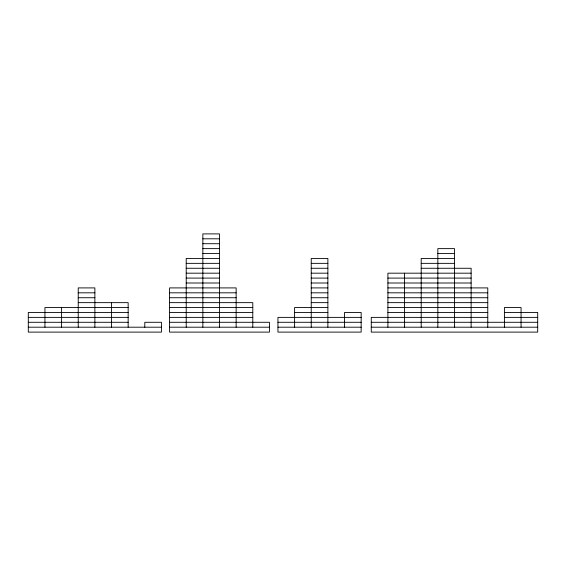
<?xml version="1.0" encoding="UTF-8"?>
<svg xmlns="http://www.w3.org/2000/svg" width="566" height="566" viewBox="0 0 566 566"><rect width="100%" height="100%" fill="white"/><g stroke="black" fill="none" stroke-linecap="round" stroke-linejoin="round"><path stroke-width="0.85" d="M202.854 238.802L219.502 238.802M202.854 243.713L219.502 243.713M202.854 248.623L219.502 248.623M202.854 253.533L219.502 253.533M437.843 253.533L454.484 253.533M219.502 258.443L186.214 258.443L186.214 327.198M454.484 258.443L421.196 258.443L421.196 327.198M186.214 263.353L219.502 263.353M311.236 263.353L327.877 263.353M421.196 263.353L454.484 263.353M186.214 268.27L219.502 268.27M311.236 268.27L327.877 268.27M421.196 268.27L471.124 268.27L471.124 327.198M186.214 273.18L219.502 273.18M311.236 273.18L327.877 273.18M471.124 273.18L387.908 273.18L387.908 327.198M186.214 278.09L219.502 278.09M311.236 278.09L327.877 278.09M387.908 278.09L471.124 278.09M186.214 283L219.502 283M311.236 283L327.877 283M387.908 283L471.124 283M311.236 287.91L327.877 287.91M387.908 287.91L487.772 287.91L487.772 327.198M78.228 292.82L94.876 292.82M169.574 292.82L236.142 292.82M311.236 292.82L327.877 292.82M387.908 292.82L487.772 292.82M78.228 297.73L94.876 297.73M169.574 297.73L236.142 297.73M311.236 297.73L327.877 297.73M387.908 297.73L487.772 297.73M78.228 302.647L128.157 302.647L128.157 327.198M169.574 302.647L252.79 302.647L252.79 327.198M311.236 302.647L327.877 302.647M387.908 302.647L487.772 302.647M128.157 307.557L44.94 307.557L44.94 327.198M169.574 307.557L252.79 307.557M327.877 307.557L294.596 307.557L294.596 327.198M387.908 307.557L487.772 307.557M128.157 312.467L28.3 312.467L28.3 332.108L161.444 332.108L161.444 322.287L144.804 322.287L144.804 327.198M169.574 312.467L252.79 312.467M294.596 312.467L327.877 312.467M387.908 312.467L487.772 312.467M504.412 312.467L537.7 312.467L537.7 332.108L371.268 332.108L371.268 317.377L487.772 317.377M28.3 317.377L128.157 317.377M169.574 317.377L252.79 317.377M361.165 317.377L277.948 317.377L277.948 332.108L361.165 332.108L361.165 312.467L344.524 312.467L344.524 327.198M504.412 317.377L537.7 317.377M28.3 322.287L128.157 322.287M169.574 322.287L269.43 322.287L269.43 332.108L169.574 332.108L169.574 287.91L236.142 287.91L236.142 327.198M277.948 322.287L361.165 322.287M371.268 322.287L537.7 322.287M28.3 327.198L161.444 327.198M169.574 327.198L269.43 327.198M277.948 327.198L361.165 327.198M371.268 327.198L537.7 327.198M521.06 327.198L521.06 307.557L504.412 307.557L504.412 327.198M454.484 327.198L454.484 248.623L437.843 248.623L437.843 327.198M404.556 273.18L404.556 327.198M327.877 327.198L327.877 258.443L311.236 258.443L311.236 327.198M219.502 327.198L219.502 233.892L202.854 233.892L202.854 327.198M111.516 302.647L111.516 327.198M94.876 327.198L94.876 287.91L78.228 287.91L78.228 327.198M61.588 307.557L61.588 327.198"/></g></svg>
